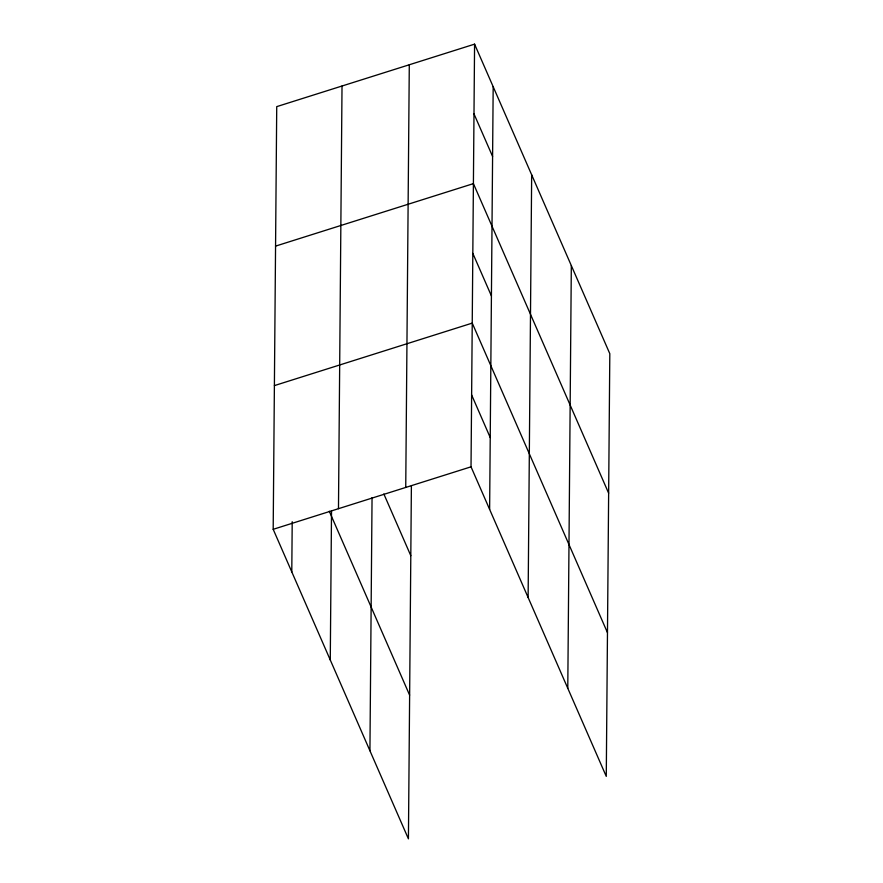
<?xml version="1.0" encoding="UTF-8"?>
<svg xmlns="http://www.w3.org/2000/svg" width="883" height="883" viewBox="0 0 883 883"><rect width="100%" height="100%" fill="white"/><g stroke="black" fill="none" stroke-linecap="round" stroke-linejoin="round"><path stroke-width="1.32" d="M411.39 485.915L408.421 838.85L273.189 529.314L276.732 106.633L474.579 44.15L609.811 353.686L606.268 776.367L471.025 466.82L474.579 44.15M291.787 571.875L292.207 521.71M330.275 659.976L331.522 510.804M338.476 508.685L342.019 86.015M369.933 750.749L372.052 497.648M405.739 487.438L409.293 64.768M489.624 509.392L493.178 86.722M528.122 597.493L531.665 174.823M567.78 688.265L571.323 265.584M275.562 246.114L473.409 183.631L608.641 493.178M274.392 385.606L472.239 323.112L607.471 632.658M273.189 529.314L471.025 466.82M473.994 113.896L492.593 156.457M472.824 253.377L491.423 295.937M471.632 394.966L490.231 437.538M383.851 493.983L410.794 555.661M329.282 511.235L409.624 695.142"/></g></svg>
